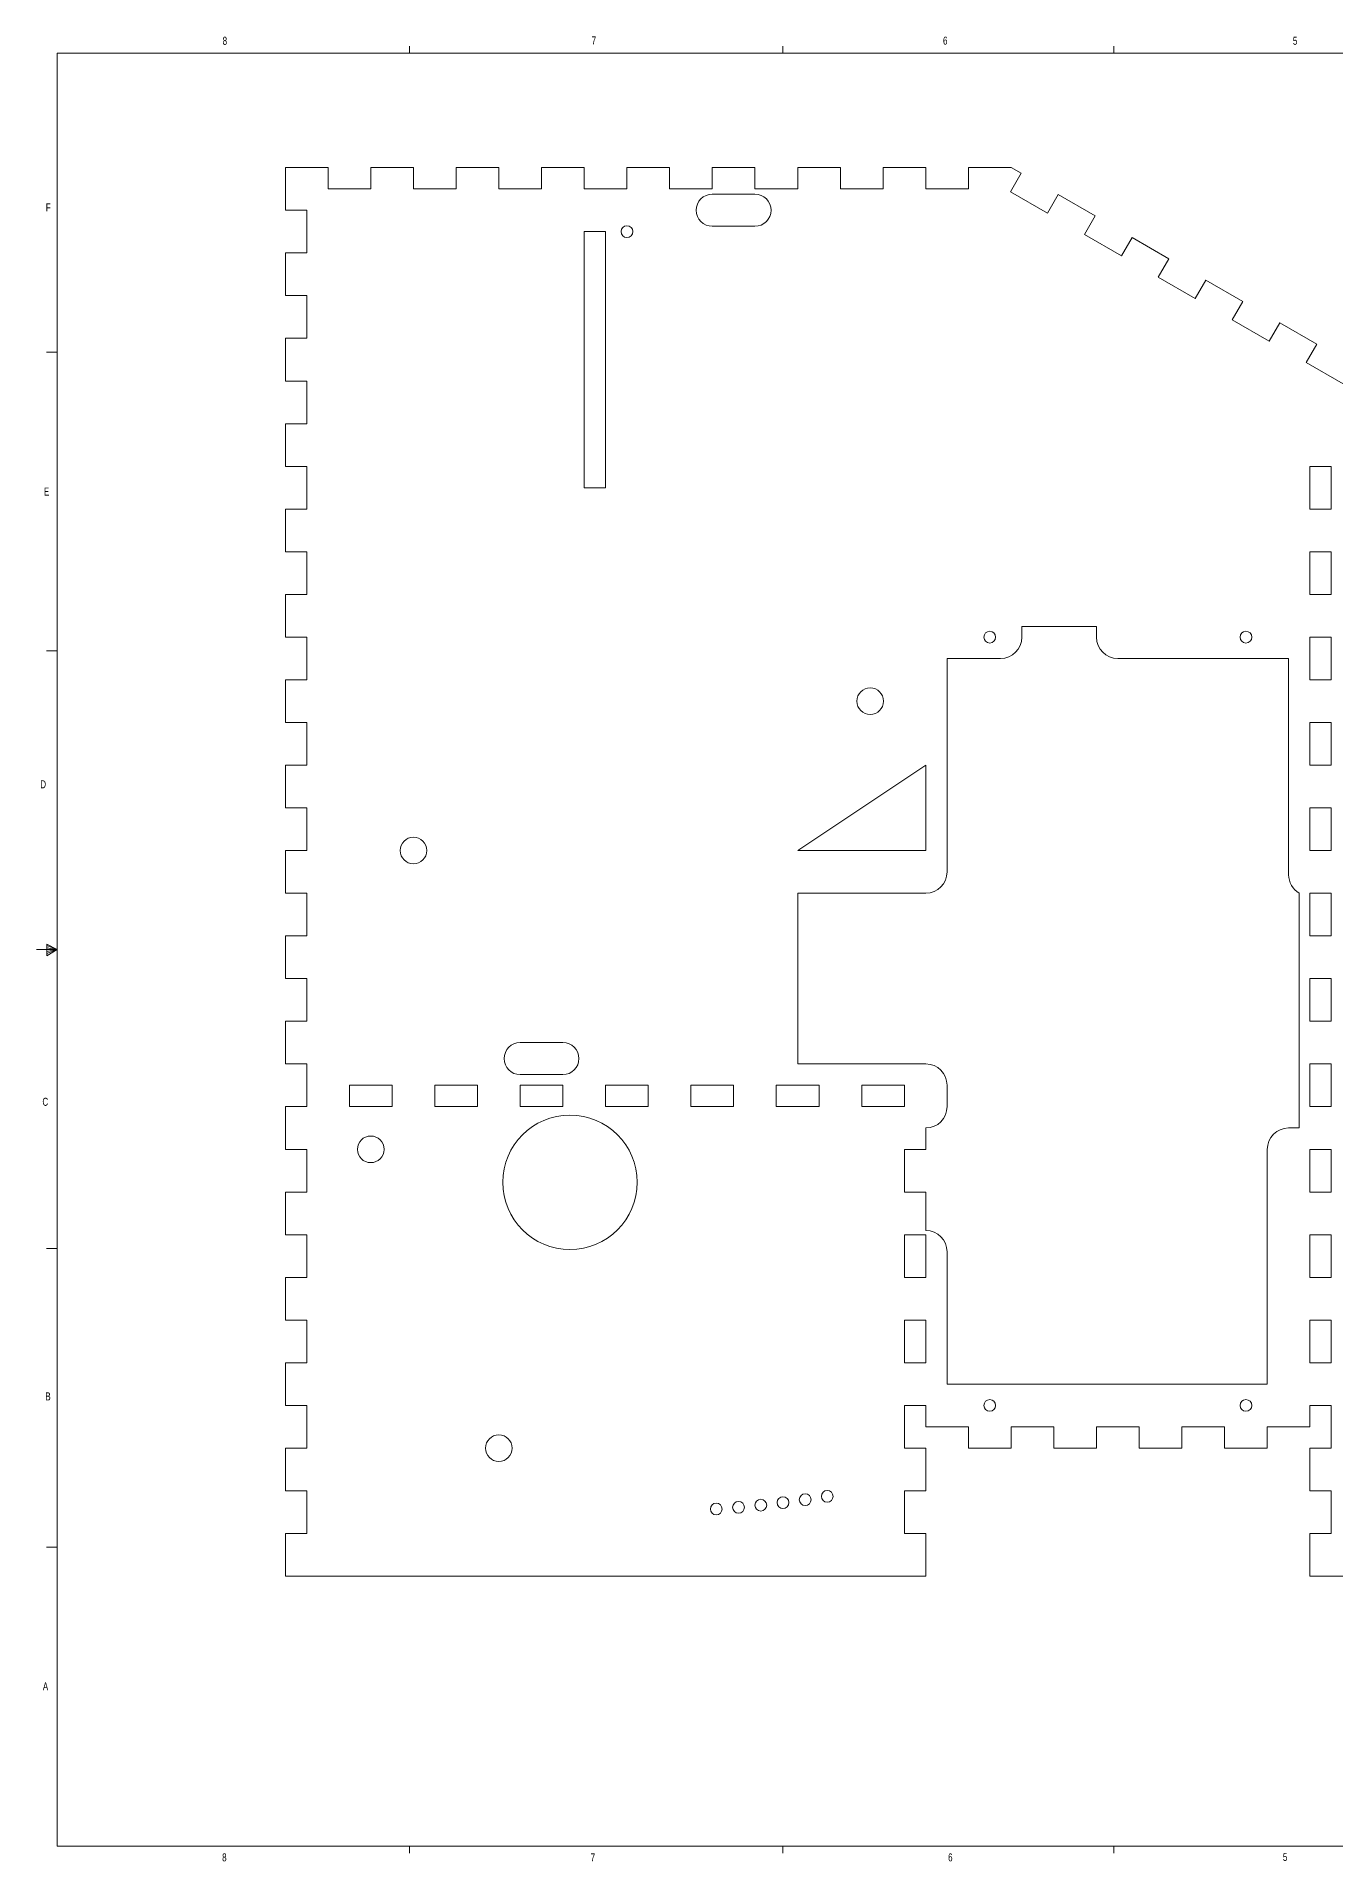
# Model space of a CAD drawing. Header units: inches. Extents: x 0.3 to 33.9, y 0.2 to 21.6.
# Drawn here: x 0.28 to 15.49, y 0.23 to 21.61 of the extents above; entities that cross this region are included whole.
import ezdxf

# ---------------------------------------------------------------- set-up
doc = ezdxf.new("R2010")
doc.units = ezdxf.units.IN
doc.header["$MEASUREMENT"] = 0
doc.styles.add('SLDTEXTSTYLE0', font='TXT', dxfattribs={"width": 0.75})

msp = doc.modelspace()

# ---------------------------------------------------------------- linework, layer by layer
at = {"color": 7, "linetype": 'Continuous', "lineweight": 0}
for p, q in [((0.523, 21.411), (33.523, 21.411)), ((0.523, 21.411), (0.523, 0.411)), ((4.648, 21.411), (4.648, 21.495)), ((9.023, 21.411), (9.023, 21.495)), ((12.898, 21.411), (12.898, 21.495)), ((0.523, 17.911), (0.398, 17.911)), ((0.523, 14.411), (0.398, 14.411)), ((0.523, 10.911), (0.28, 10.911)), ((0.399, 10.976), (0.399, 10.837)), ((0.523, 10.911), (0.399, 10.976)), ((0.399, 10.958), (0.523, 10.911)), ((0.399, 10.934), (0.523, 10.911)), ((0.399, 10.837), (0.523, 10.911)), ((0.399, 10.865), (0.523, 10.911)), ((0.399, 10.891), (0.523, 10.911)), ((0.523, 7.411), (0.398, 7.411)), ((0.523, 3.911), (0.398, 3.911)), ((33.523, 0.411), (0.523, 0.411)), ((4.648, 0.411), (4.648, 0.326)), ((9.023, 0.411), (9.023, 0.326)), ((12.898, 0.411), (12.898, 0.326))]:
    msp.add_line(p, q, dxfattribs=at)
at = {"color": 7, "linetype": 'Continuous', "lineweight": 15}
for p, q in [((3.195, 20.072), (3.195, 19.572)), ((3.695, 20.072), (3.195, 20.072)), ((3.695, 19.822), (3.695, 20.072)), ((4.195, 20.072), (4.195, 19.822)), ((4.695, 20.072), (4.195, 20.072)), ((4.695, 19.822), (4.695, 20.072)), ((5.195, 20.072), (5.195, 19.822)), ((5.695, 20.072), (5.195, 20.072)), ((5.695, 19.822), (5.695, 20.072)), ((6.195, 20.072), (6.195, 19.822)), ((6.695, 20.072), (6.195, 20.072)), ((6.695, 19.822), (6.695, 20.072)), ((7.195, 20.072), (7.195, 19.822)), ((7.695, 20.072), (7.195, 20.072)), ((7.695, 19.822), (7.695, 20.072)), ((8.195, 20.072), (8.195, 19.822)), ((8.695, 20.072), (8.195, 20.072)), ((8.695, 19.822), (8.695, 20.072)), ((9.195, 20.072), (9.195, 19.822)), ((9.695, 20.072), (9.195, 20.072)), ((9.695, 19.822), (9.695, 20.072)), ((10.195, 20.072), (10.195, 19.822)), ((10.695, 20.072), (10.195, 20.072)), ((10.695, 19.822), (10.695, 20.072)), ((11.195, 20.072), (11.195, 19.822)), ((11.695, 20.072), (11.195, 20.072)), ((11.687, 19.788), (11.812, 20.005)), ((11.812, 20.005), (11.695, 20.072)), ((4.195, 19.822), (3.695, 19.822)), ((5.195, 19.822), (4.695, 19.822)), ((6.195, 19.822), (5.695, 19.822)), ((7.195, 19.822), (6.695, 19.822)), ((8.195, 19.822), (7.695, 19.822)), ((8.195, 19.76), (8.695, 19.76)), ((9.195, 19.822), (8.695, 19.822)), ((10.195, 19.822), (9.695, 19.822)), ((11.195, 19.822), (10.695, 19.822)), ((12.12, 19.538), (11.687, 19.788)), ((12.245, 19.755), (12.12, 19.538)), ((12.678, 19.505), (12.245, 19.755)), ((3.195, 19.572), (3.445, 19.572)), ((3.445, 19.572), (3.445, 19.072)), ((12.553, 19.288), (12.678, 19.505)), ((6.695, 19.322), (6.945, 19.322)), ((6.695, 16.322), (6.695, 19.322)), ((6.945, 19.322), (6.945, 16.322)), ((8.695, 19.385), (8.195, 19.385)), ((12.986, 19.038), (12.553, 19.288)), ((13.111, 19.255), (12.986, 19.038)), ((13.544, 19.005), (13.111, 19.255)), ((3.195, 19.072), (3.195, 18.572)), ((3.445, 19.072), (3.195, 19.072)), ((13.419, 18.788), (13.544, 19.005)), ((13.852, 18.538), (13.419, 18.788)), ((13.977, 18.755), (13.852, 18.538)), ((14.41, 18.505), (13.977, 18.755)), ((3.195, 18.572), (3.445, 18.572)), ((3.445, 18.572), (3.445, 18.072)), ((14.285, 18.288), (14.41, 18.505)), ((14.718, 18.038), (14.285, 18.288)), ((14.843, 18.255), (14.718, 18.038)), ((15.276, 18.005), (14.843, 18.255)), ((3.195, 18.072), (3.195, 17.572)), ((3.445, 18.072), (3.195, 18.072)), ((15.151, 17.788), (15.276, 18.005)), ((15.584, 17.538), (15.151, 17.788)), ((3.195, 17.572), (3.445, 17.572)), ((3.445, 17.572), (3.445, 17.072)), ((3.195, 17.072), (3.195, 16.572)), ((3.445, 17.072), (3.195, 17.072)), ((3.195, 16.572), (3.445, 16.572)), ((3.445, 16.572), (3.445, 16.072)), ((15.195, 16.572), (15.445, 16.572)), ((15.195, 16.072), (15.195, 16.572)), ((15.445, 16.572), (15.445, 16.072)), ((6.945, 16.322), (6.695, 16.322)), ((3.195, 16.072), (3.195, 15.572)), ((3.445, 16.072), (3.195, 16.072)), ((15.445, 16.072), (15.195, 16.072)), ((3.195, 15.572), (3.445, 15.572)), ((3.445, 15.572), (3.445, 15.072)), ((15.195, 15.572), (15.445, 15.572)), ((15.195, 15.072), (15.195, 15.572)), ((15.445, 15.572), (15.445, 15.072)), ((3.195, 15.072), (3.195, 14.572)), ((3.445, 15.072), (3.195, 15.072)), ((15.445, 15.072), (15.195, 15.072)), ((3.195, 14.572), (3.445, 14.572)), ((3.445, 14.572), (3.445, 14.072)), ((11.82, 14.697), (12.695, 14.697)), ((11.82, 14.572), (11.82, 14.697)), ((12.695, 14.697), (12.695, 14.572)), ((15.195, 14.572), (15.445, 14.572)), ((15.195, 14.072), (15.195, 14.572)), ((15.445, 14.572), (15.445, 14.072)), ((10.945, 14.322), (11.57, 14.322)), ((10.945, 11.822), (10.945, 14.322)), ((12.945, 14.322), (14.945, 14.322)), ((14.945, 14.322), (14.945, 11.789)), ((3.195, 14.072), (3.195, 13.572)), ((3.445, 14.072), (3.195, 14.072)), ((15.445, 14.072), (15.195, 14.072)), ((3.195, 13.572), (3.445, 13.572)), ((3.445, 13.572), (3.445, 13.072)), ((15.195, 13.572), (15.445, 13.572)), ((15.195, 13.072), (15.195, 13.572)), ((15.445, 13.572), (15.445, 13.072)), ((3.195, 13.072), (3.195, 12.572)), ((3.445, 13.072), (3.195, 13.072)), ((9.195, 12.072), (10.695, 13.072)), ((10.695, 13.072), (10.695, 12.072)), ((15.445, 13.072), (15.195, 13.072)), ((3.195, 12.572), (3.445, 12.572)), ((3.445, 12.572), (3.445, 12.072)), ((15.195, 12.572), (15.445, 12.572)), ((15.195, 12.072), (15.195, 12.572)), ((15.445, 12.572), (15.445, 12.072)), ((3.195, 12.072), (3.195, 11.572)), ((3.445, 12.072), (3.195, 12.072)), ((10.695, 12.072), (9.195, 12.072)), ((15.445, 12.072), (15.195, 12.072)), ((3.195, 11.572), (3.445, 11.572)), ((3.445, 11.572), (3.445, 11.072)), ((9.195, 11.572), (10.695, 11.572)), ((9.195, 9.572), (9.195, 11.572)), ((15.07, 11.572), (15.07, 8.822)), ((15.195, 11.572), (15.445, 11.572)), ((15.195, 11.072), (15.195, 11.572)), ((15.445, 11.572), (15.445, 11.072)), ((3.195, 11.072), (3.195, 10.572)), ((3.445, 11.072), (3.195, 11.072)), ((15.445, 11.072), (15.195, 11.072)), ((3.195, 10.572), (3.445, 10.572)), ((3.445, 10.572), (3.445, 10.072)), ((15.195, 10.572), (15.445, 10.572)), ((15.195, 10.072), (15.195, 10.572)), ((15.445, 10.572), (15.445, 10.072)), ((3.195, 10.072), (3.195, 9.572)), ((3.445, 10.072), (3.195, 10.072)), ((15.445, 10.072), (15.195, 10.072)), ((5.945, 9.822), (6.445, 9.822)), ((3.195, 9.572), (3.445, 9.572)), ((3.445, 9.572), (3.445, 9.072)), ((6.445, 9.447), (5.945, 9.447)), ((10.695, 9.572), (9.195, 9.572)), ((15.195, 9.572), (15.445, 9.572)), ((15.195, 9.072), (15.195, 9.572)), ((15.445, 9.572), (15.445, 9.072)), ((3.945, 9.322), (4.445, 9.322)), ((3.945, 9.072), (3.945, 9.322)), ((4.445, 9.322), (4.445, 9.072)), ((4.945, 9.322), (5.445, 9.322)), ((4.945, 9.072), (4.945, 9.322)), ((5.445, 9.322), (5.445, 9.072)), ((5.945, 9.322), (6.445, 9.322)), ((5.945, 9.072), (5.945, 9.322)), ((6.445, 9.322), (6.445, 9.072)), ((6.945, 9.322), (7.445, 9.322)), ((6.945, 9.072), (6.945, 9.322)), ((7.445, 9.322), (7.445, 9.072)), ((7.945, 9.322), (8.445, 9.322)), ((7.945, 9.072), (7.945, 9.322)), ((8.445, 9.322), (8.445, 9.072)), ((8.945, 9.322), (9.445, 9.322)), ((8.945, 9.072), (8.945, 9.322)), ((9.445, 9.322), (9.445, 9.072)), ((9.945, 9.322), (10.445, 9.322)), ((9.945, 9.072), (9.945, 9.322)), ((10.445, 9.322), (10.445, 9.072)), ((10.945, 9.072), (10.945, 9.322)), ((3.195, 9.072), (3.195, 8.572)), ((3.445, 9.072), (3.195, 9.072)), ((4.445, 9.072), (3.945, 9.072)), ((5.445, 9.072), (4.945, 9.072)), ((6.445, 9.072), (5.945, 9.072)), ((7.445, 9.072), (6.945, 9.072)), ((8.445, 9.072), (7.945, 9.072)), ((9.445, 9.072), (8.945, 9.072)), ((10.445, 9.072), (9.945, 9.072)), ((15.445, 9.072), (15.195, 9.072)), ((10.695, 8.572), (10.695, 8.822)), ((15.07, 8.822), (14.945, 8.822)), ((3.195, 8.572), (3.445, 8.572)), ((3.445, 8.572), (3.445, 8.072)), ((10.695, 8.572), (10.445, 8.572)), ((10.445, 8.572), (10.445, 8.072)), ((14.695, 8.572), (14.695, 5.822)), ((15.445, 8.572), (15.195, 8.572)), ((15.195, 8.572), (15.195, 8.072)), ((15.445, 8.572), (15.445, 8.072)), ((3.195, 8.072), (3.195, 7.572)), ((3.445, 8.072), (3.195, 8.072)), ((10.695, 8.072), (10.445, 8.072)), ((10.695, 7.622), (10.695, 8.072)), ((15.445, 8.072), (15.195, 8.072)), ((3.195, 7.572), (3.445, 7.572)), ((3.445, 7.572), (3.445, 7.072)), ((10.445, 7.572), (10.445, 7.072)), ((10.695, 7.572), (10.445, 7.572)), ((10.695, 7.572), (10.695, 7.072)), ((15.445, 7.572), (15.195, 7.572)), ((15.195, 7.572), (15.195, 7.072)), ((15.445, 7.572), (15.445, 7.072)), ((10.945, 5.822), (10.945, 7.372)), ((3.195, 7.072), (3.195, 6.572)), ((3.445, 7.072), (3.195, 7.072)), ((10.695, 7.072), (10.445, 7.072)), ((15.445, 7.072), (15.195, 7.072)), ((3.195, 6.572), (3.445, 6.572)), ((3.445, 6.572), (3.445, 6.072)), ((10.445, 6.572), (10.445, 6.072)), ((10.695, 6.572), (10.445, 6.572)), ((10.695, 6.572), (10.695, 6.072)), ((15.445, 6.572), (15.195, 6.572)), ((15.195, 6.572), (15.195, 6.072)), ((15.445, 6.572), (15.445, 6.072)), ((3.195, 6.072), (3.195, 5.572)), ((3.445, 6.072), (3.195, 6.072)), ((10.695, 6.072), (10.445, 6.072)), ((15.445, 6.072), (15.195, 6.072)), ((14.695, 5.822), (10.945, 5.822)), ((3.195, 5.572), (3.445, 5.572)), ((3.445, 5.572), (3.445, 5.072)), ((10.695, 5.572), (10.445, 5.572)), ((10.445, 5.572), (10.445, 5.072)), ((10.695, 5.572), (10.695, 5.322)), ((15.445, 5.572), (15.195, 5.572)), ((15.195, 5.572), (15.195, 5.322)), ((15.445, 5.572), (15.445, 5.072)), ((10.695, 5.322), (11.195, 5.322)), ((11.195, 5.322), (11.195, 5.072)), ((11.695, 5.322), (12.195, 5.322)), ((11.695, 5.072), (11.695, 5.322)), ((12.195, 5.322), (12.195, 5.072)), ((12.695, 5.322), (13.195, 5.322)), ((12.695, 5.072), (12.695, 5.322)), ((13.195, 5.322), (13.195, 5.072)), ((13.695, 5.322), (14.195, 5.322)), ((13.695, 5.072), (13.695, 5.322)), ((14.195, 5.322), (14.195, 5.072)), ((14.695, 5.322), (15.195, 5.322)), ((14.695, 5.072), (14.695, 5.322)), ((3.195, 5.072), (3.195, 4.572)), ((3.445, 5.072), (3.195, 5.072)), ((10.695, 5.072), (10.445, 5.072)), ((10.695, 4.572), (10.695, 5.072)), ((11.195, 5.072), (11.695, 5.072)), ((12.195, 5.072), (12.695, 5.072)), ((13.195, 5.072), (13.695, 5.072)), ((14.195, 5.072), (14.695, 5.072)), ((15.195, 5.072), (15.195, 4.572)), ((15.445, 5.072), (15.195, 5.072)), ((3.195, 4.572), (3.445, 4.572)), ((3.445, 4.572), (3.445, 4.072)), ((10.445, 4.572), (10.695, 4.572)), ((10.445, 4.072), (10.445, 4.572)), ((15.195, 4.572), (15.445, 4.572)), ((15.445, 4.572), (15.445, 4.072)), ((3.195, 4.072), (3.195, 3.572)), ((3.445, 4.072), (3.195, 4.072)), ((10.695, 4.072), (10.445, 4.072)), ((10.695, 3.572), (10.695, 4.072)), ((15.195, 4.072), (15.195, 3.572)), ((15.445, 4.072), (15.195, 4.072)), ((3.195, 3.572), (10.695, 3.572)), ((15.195, 3.572), (18.477, 3.572))]:
    msp.add_line(p, q, dxfattribs=at)
for centre, radius in [((7.195, 19.322), 0.0689), ((11.445, 14.572), 0.0689), ((14.445, 14.572), 0.0689), ((10.045, 13.822), 0.156), ((4.695, 12.072), 0.156), ((6.528, 8.186), 0.787), ((4.195, 8.572), 0.156), ((11.445, 5.572), 0.0689), ((14.445, 5.572), 0.0689), ((5.695, 5.072), 0.156), ((9.023, 4.434), 0.0689), ((9.283, 4.468), 0.0689), ((9.541, 4.507), 0.0689), ((8.241, 4.359), 0.0689), ((8.502, 4.379), 0.0689), ((8.763, 4.404), 0.0689)]:
    msp.add_circle(centre, radius, dxfattribs=at)
for centre, radius, start, end in [((8.195, 19.572), 0.188, 90, 270), ((8.695, 19.572), 0.188, 270, 90), ((11.57, 14.572), 0.25, 270, 0), ((12.945, 14.572), 0.25, 180, 270), ((10.695, 11.822), 0.25, 270, 0), ((15.195, 11.789), 0.25, 180, 240), ((5.945, 9.635), 0.188, 90, 270), ((6.445, 9.635), 0.188, 270, 90), ((10.695, 9.322), 0.25, 0, 90), ((10.695, 9.072), 0.25, 270, 0), ((14.945, 8.572), 0.25, 90, 180), ((10.695, 7.372), 0.25, 0, 90)]:
    msp.add_arc(centre, radius, start, end, dxfattribs=at)

# ---------------------------------------------------------------- texts
at = {"color": 7, "linetype": 'Continuous', "lineweight": 0, "char_height": 0.0938, "attachment_point": 1, "style": 'SLDTEXTSTYLE0'}
for s, insert in [('8', (2.46, 21.604)), ('7', (6.782, 21.608)), ('6', (10.897, 21.606)), ('5', (14.995, 21.604)), ('F', (0.389, 19.652)), ('E', (0.366, 16.324)), ('D', (0.324, 12.895)), ('C', (0.349, 9.176)), ('B', (0.383, 5.725)), ('A', (0.354, 2.328)), ('8', (2.454, 0.325)), ('7', (6.77, 0.324)), ('6', (10.957, 0.325)), ('5', (14.878, 0.33))]:
    msp.add_mtext(s, dxfattribs=dict(at, insert=insert))

doc.saveas('drawing.dxf')
